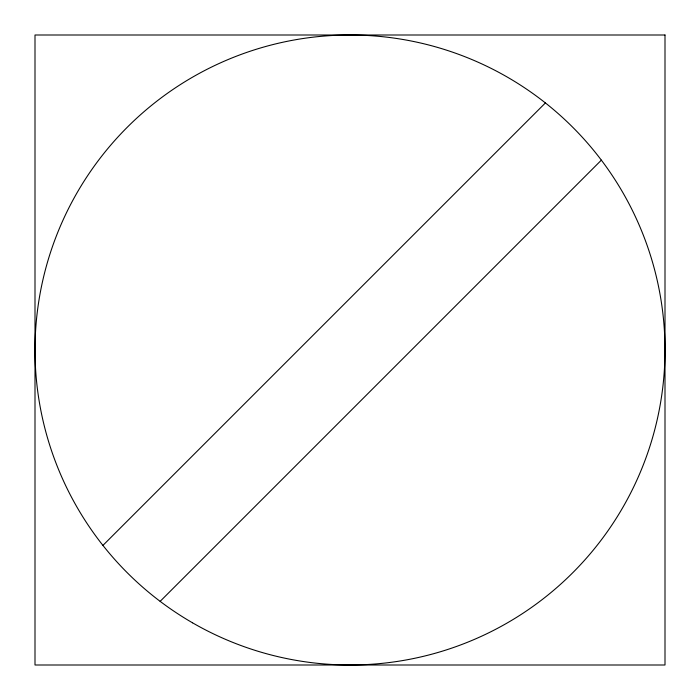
<?xml version="1.0" encoding="UTF-8"?>
<svg xmlns="http://www.w3.org/2000/svg" width="700" height="700" viewBox="0 0 700 700"><rect width="100%" height="100%" fill="white"/><g stroke="black" fill="none" stroke-linecap="round" stroke-linejoin="round"><path stroke-width="1.05" d="M102.935 545.405L545.405 102.935M160.143 601.352L601.352 160.143M665 35L35 35L35 665L665 665L665 35M192.5 622.799A315 315 0 0 0 665 350A315 315 0 0 0 192.5 77.201A315 315 0 0 0 192.5 622.799"/></g></svg>
